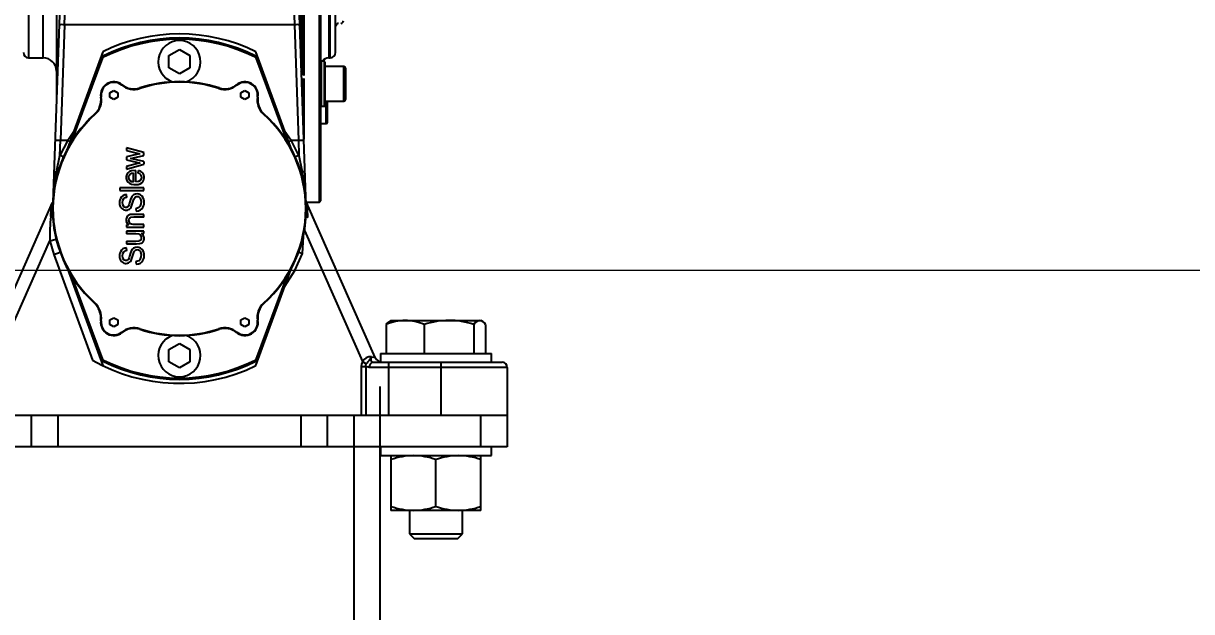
# Model space of a CAD drawing. Header units: feet. Extents: x -17 to 453, y -41 to 31.
# Drawn here: x 84.7581 to 85.1154, y 6.4389 to 6.6187 of the extents above; entities that cross this region are included whole.
import ezdxf
from ezdxf.enums import TextEntityAlignment as Align

# ---------------------------------------------------------------- set-up
doc = ezdxf.new("R2018")
doc.units = ezdxf.units.FT
doc.header["$MEASUREMENT"] = 0
doc.layers.add('ATI CENTER SUPPORT', color=7, linetype='Continuous')
doc.layers.add('G-ANNO-TEXT', color=1, linetype='Continuous')
doc.styles.add('NEI-A', font='arial.ttf')
doc.styles.get("Standard").update_dxf_attribs({"font": 'arial.ttf'})

# ---------------------------------------------------------------- blocks, each defined once
blk = doc.blocks.new('DETAIL_TITLE')
at = {"style": 'NEI-A', "flags": 8}
blk.add_attdef('#', text='', height=0.2, dxfattribs=at).set_placement((0.5922, -0.5109), align=Align.MIDDLE_CENTER)
at = {"lineweight": 30, "style": '', "flags": 104}
blk.add_attdef('DETAIL_TITLE', text='', height=0.2, dxfattribs=at).set_placement((0.909896588761212, -0.5251383791434918), align=Align.BOTTOM_LEFT)
at = {"style": 'NEI-A'}
for tag, p in [('SCALE:', (0.9386493124493107, -0.7379200523425924)), ('1"_=_', (1.547398728572484, -0.7379200523425924))]:
    blk.add_attdef(tag, text='', height=0.1, dxfattribs=at).set_placement(p, align=Align.BOTTOM_LEFT)

msp = doc.modelspace()

# ---------------------------------------------------------------- linework, layer by layer
at = {"color": 7, "linetype": 'Continuous', "lineweight": 25}
for p, q in [((84.76818534277237, 6.794645455176031), (84.76818534277237, 6.595008711938428)), ((84.84300154461422, 6.606512475206444), (84.84300154461422, 6.79457491898457)), ((84.8434059564676, 6.79457491898457), (84.8434059564672, 6.603453169425022)), ((84.8438103683202, 6.79457491898457), (84.84381036831992, 6.602695385156938)), ((84.84866331055613, 6.564060162779583), (84.84866331055613, 6.79457491898457)), ((84.84906772240912, 6.56446457463257), (84.84906772240912, 6.794499721788775)), ((84.83793317612502, 6.705447599617335), (84.84097860332584, 6.618237974938745)), ((84.77163098325299, 6.693678945463583), (84.76710101822029, 6.563957719424086)), ((84.77061269591377, 6.618237974938745), (84.77324764523784, 6.693693051172152)), ((84.84453385369399, 6.562709961276049), (84.84027947236751, 6.684539502502899)), ((84.85351624375352, 6.609758710168805), (84.85351624375352, 6.671111543823818)), ((84.84097860332584, 6.618237974938745), (84.77061269591377, 6.618237974938745)), ((84.85351624375352, 6.617652619382241), (84.85372385461645, 6.618130936190719)), ((84.80256035479583, 6.608795717528842), (84.80579564961977, 6.610663615866349)), ((84.80579564961977, 6.610663615866349), (84.8090309444437, 6.608795717528842)), ((84.75969270289808, 6.608141062756779), (84.76414122424247, 6.608141062756779)), ((84.7823696882258, 6.610005813299293), (84.77160505935919, 6.580430238559465)), ((84.78202119338027, 6.608234971347933), (84.77175178038135, 6.580700420121904)), ((84.78240010895371, 6.608093649251068), (84.78202119338027, 6.608234971347933)), ((84.78241655799025, 6.608675385794301), (84.78259779125867, 6.608313856474264)), ((84.80256035479583, 6.605059920853837), (84.80256035479583, 6.608795717528842)), ((84.8090309444437, 6.608795717528842), (84.8090309444437, 6.605059920853837)), ((84.82899350798094, 6.608313856474268), (84.82917474124937, 6.608675385794312)), ((84.82957010585933, 6.608234971347937), (84.8291911902859, 6.60809364925108)), ((84.83998623988042, 6.580430238559465), (84.8292216110138, 6.610005813299293)), ((84.83983951885818, 6.580700420121978), (84.82957010585933, 6.608234971347937)), ((84.84922948715047, 6.607059980702912), (84.84906772240912, 6.606898215961866)), ((84.85020007559747, 6.607059980703061), (84.84922948715047, 6.607059980703061)), ((84.84922948715047, 6.593309977701507), (84.84922948715047, 6.607059980702912)), ((84.85036285136844, 6.60689720493238), (84.85020007559747, 6.607059980703061)), ((84.85020007559747, 6.593309977701367), (84.85020007559747, 6.607059980703061)), ((84.85036184033882, 6.593586065193566), (84.85036184033882, 6.606840783290898)), ((84.85149419352705, 6.608141062756838), (84.85189859634153, 6.608141062756838)), ((84.80579564961977, 6.603192022516334), (84.80256035479583, 6.605059920853837)), ((84.8090309444437, 6.605059920853837), (84.80579564961977, 6.603192022516334)), ((84.84345308233914, 6.603385866704878), (84.84300154461425, 6.604030729406691)), ((84.84381036831992, 6.602695385156938), (84.84345308233914, 6.603385866704878)), ((84.85603978275466, 6.605442333291098), (84.85025981072441, 6.605442333291098)), ((84.85668684171944, 6.595574684078109), (84.85668684171944, 6.604795274326311)), ((84.78819905990996, 6.599771574759423), (84.78830114718554, 6.599897057904336)), ((84.82329015205399, 6.599897057904336), (84.82339223932958, 6.599771574759423)), ((84.8438103683202, 6.601779080739623), (84.8438103683202, 6.583306956112733)), ((84.78175608457006, 6.596118264241406), (84.7819157997991, 6.596143932843008)), ((84.784535729737, 6.597460441157976), (84.78574896529597, 6.598160903034538)), ((84.784535729737, 6.596059517404845), (84.784535729737, 6.597460441157976)), ((84.78574896529597, 6.595359055528286), (84.784535729737, 6.596059517404845)), ((84.78574896529597, 6.598160903034538), (84.7869622008549, 6.597460441157976)), ((84.7869622008549, 6.596059517404845), (84.78574896529597, 6.595359055528286)), ((84.7869622008549, 6.597460441157976), (84.7869622008549, 6.596059517404845)), ((84.79364602245865, 6.598911585226064), (84.79369664590516, 6.59875794571891)), ((84.81794527678096, 6.598911585226064), (84.81789465333445, 6.59875794571891)), ((84.82462909838462, 6.597460441157976), (84.82584233394364, 6.598160903034538)), ((84.82462909838462, 6.596059517404845), (84.82462909838462, 6.597460441157976)), ((84.82584233394364, 6.595359055528286), (84.82462909838462, 6.596059517404845)), ((84.82584233394364, 6.598160903034538), (84.82705556950256, 6.597460441157976)), ((84.82705556950256, 6.596059517404845), (84.82584233394364, 6.595359055528286)), ((84.82705556950256, 6.597460441157976), (84.82705556950256, 6.596059517404845)), ((84.82983521466956, 6.59611826424141), (84.82967549944051, 6.596143932843008)), ((84.84906772240912, 6.593471742442562), (84.84922948715047, 6.593309977701507)), ((84.84922948715047, 6.593309977701367), (84.85020007559747, 6.593309977701367)), ((84.85020007559747, 6.593309977701367), (84.85036285136844, 6.593472753472048)), ((84.85025981072441, 6.594927625113329), (84.85603978275466, 6.594927625113329)), ((84.85108978167406, 6.588483536612747), (84.85108978167406, 6.594927625113329)), ((84.77993709130762, 6.590996730135712), (84.78004483530059, 6.590876069191438)), ((84.83165420793199, 6.590996730135712), (84.83154646393898, 6.590876069191438)), ((84.77165888476566, 6.582957580397233), (84.77354251771473, 6.585753361642587)), ((84.83804878152483, 6.585753361642598), (84.83993241447395, 6.582957580397233)), ((84.84906772240912, 6.588079124759757), (84.85068536982104, 6.588079124759757)), ((84.76776647944054, 6.583014035477753), (84.76938314142545, 6.582957580397233)), ((84.77165888476566, 6.582957580397233), (84.76922137067272, 6.578325072149154)), ((84.76922137067272, 6.578325072149154), (84.76938314142545, 6.582957580397233)), ((84.76938314142545, 6.582957580397233), (84.77165888476566, 6.582957580397233)), ((84.77165888476566, 6.582957580397233), (84.7723669953626, 6.582523640528292)), ((84.83922430387568, 6.582523640527487), (84.83993241447395, 6.582957580397233)), ((84.84236992856684, 6.578325072149154), (84.83993241447395, 6.582957580397233)), ((84.83993241447395, 6.582957580397233), (84.84220815781416, 6.582957580397233)), ((84.84220815781416, 6.582957580397233), (84.843824819799, 6.583014035477753)), ((84.84220815781416, 6.582957580397233), (84.84236992856684, 6.578325072149154)), ((84.76820811648385, 6.573261508751076), (84.76922137067272, 6.578325072149154)), ((84.78961917550015, 6.58064104874684), (84.78961917550015, 6.579859459699129)), ((84.79489297918857, 6.579159878924091), (84.78961917550015, 6.58064104874684)), ((84.78961917550015, 6.579859459699129), (84.79368626139545, 6.578776615772216)), ((84.79267880101573, 6.578538959145288), (84.78961917550015, 6.577829336540942)), ((84.79173465607573, 6.577571596255399), (84.79489297918857, 6.578324733453412)), ((84.79368626139545, 6.578776615772216), (84.79267880101573, 6.578538959145288)), ((84.79489297918857, 6.578324733453412), (84.79489297918857, 6.579159878924091)), ((84.84236992856684, 6.578325072149154), (84.84338318275576, 6.573261508751076)), ((84.78961917550015, 6.577829336540942), (84.78961917550015, 6.577004232899567)), ((84.78961917550015, 6.577004232899567), (84.79270859651677, 6.576249422063342)), ((84.79379613230564, 6.576005070883545), (84.78961917550015, 6.574969088826728)), ((84.78961917550015, 6.574138964270701), (84.79489297918857, 6.575590008605535)), ((84.78961917550015, 6.574969088826728), (84.78961917550015, 6.574138964270701)), ((84.7908370666062, 6.577387496051443), (84.79173465607573, 6.577571596255399)), ((84.79489297918857, 6.576428501352646), (84.7908370666062, 6.577387496051443)), ((84.79489297918857, 6.576428501352646), (84.79489297918857, 6.575590008605535)), ((84.76742686640611, 6.573288790604957), (84.76820811648385, 6.573261508751076)), ((84.79174955382626, 6.570239387223234), (84.79174955382626, 6.572885409245576)), ((84.79248513025881, 6.570194198991354), (84.79248513025881, 6.573728922907344)), ((84.7931946356279, 6.572877041054479), (84.79330823097574, 6.573707165610505)), ((84.8441644328335, 6.573288790604957), (84.84338318275576, 6.573261508751076)), ((84.78761356583472, 6.568386669716135), (84.78761356583472, 6.56758332337159)), ((84.79489297918857, 6.568386669716135), (84.78761356583472, 6.568386669716135)), ((84.78761356583472, 6.56758332337159), (84.79489297918857, 6.56758332337159)), ((84.79489297918857, 6.56758332337159), (84.79489297918857, 6.568386669716135)), ((84.76692214474717, 6.563881132417274), (84.74589378208283, 6.516567316422451)), ((84.7897346330668, 6.565496296514002), (84.78966386875177, 6.566326421070029)), ((84.84459795608672, 6.564060162779583), (84.84866331055613, 6.564060162779583)), ((84.86569751715679, 6.516567316422451), (84.84466915449244, 6.563881132417293)), ((84.84866331055613, 6.564060162780302), (84.84906772240912, 6.56446457463257)), ((84.7664861452661, 6.559684427641367), (84.76658408020272, 6.561927253837085)), ((84.79078120004168, 6.56023103068081), (84.79012197458061, 6.559979984948141)), ((84.79247395694586, 6.562130610058009), (84.79255403235501, 6.561313874607727)), ((84.79489297918857, 6.559471198929933), (84.79489297918857, 6.560274545274474)), ((84.84506387885261, 6.559369403661275), (84.84500721903689, 6.5619272538371)), ((84.7903696496832, 6.557146515445408), (84.78961917550015, 6.557146515445408)), ((84.78961917550015, 6.557146515445408), (84.78961917550015, 6.556423503735326)), ((84.79489297918857, 6.556423503735326), (84.79489297918857, 6.55722685007987)), ((84.84506387885261, 6.559369403661275), (84.84456621375674, 6.559718176862127)), ((84.78961917550015, 6.556423503735326), (84.79489297918857, 6.556423503735326)), ((84.78961917550015, 6.555164927795545), (84.78961917550015, 6.554361581451)), ((84.79489297918857, 6.555164927795545), (84.78961917550015, 6.555164927795545)), ((84.7941182961609, 6.55444693700011), (84.79489297918857, 6.55444693700011)), ((84.79489297918857, 6.55444693700011), (84.79489297918857, 6.555164927795545)), ((84.84341695696186, 6.548342101835371), (84.84377675511237, 6.553564633049962)), ((84.74974808998319, 6.515282022114585), (84.76615382174595, 6.552194918580899)), ((84.76615382174595, 6.552194918580899), (84.76741334484467, 6.548068082504959)), ((84.78961917550015, 6.552125600792026), (84.78961917550015, 6.551322254447478)), ((84.7897346330668, 6.549235227589886), (84.78966386875177, 6.550065352145916)), ((84.76741334484467, 6.548068082504959), (84.7791686610064, 6.515770616792064)), ((84.79247395694586, 6.5458695411339), (84.79255403235501, 6.545052805683619)), ((84.77160505935915, 6.54364596845905), (84.7823696882258, 6.514070393719113)), ((84.77175178038144, 6.543375786896513), (84.78202119338027, 6.515841235670555)), ((84.8292216110138, 6.514070393719117), (84.83998623988047, 6.543645968459058)), ((84.82957010585933, 6.515841235670563), (84.83983951885827, 6.543375786896585)), ((84.77966169288662, 6.53332776739935), (84.779770584373, 6.533447393799809)), ((84.83165420793199, 6.533079476882779), (84.83154646393898, 6.533200137827054)), ((84.784535729737, 6.528016689613644), (84.78574896529597, 6.528717151490206)), ((84.784535729737, 6.526615765860512), (84.784535729737, 6.528016689613644)), ((84.78574896529597, 6.528717151490206), (84.7869622008549, 6.528016689613644)), ((84.7869622008549, 6.528016689613644), (84.7869622008549, 6.526615765860512)), ((84.82462909838462, 6.528016689613644), (84.82584233394364, 6.528717151490206)), ((84.82462909838462, 6.52661576586052), (84.82462909838462, 6.528016689613644)), ((84.82584233394364, 6.528717151490206), (84.82705556950256, 6.528016689613644)), ((84.82705556950256, 6.528016689613644), (84.82705556950256, 6.52661576586052)), ((84.78173245304025, 6.527787952215526), (84.7818931135305, 6.527769083236391)), ((84.78574896529597, 6.525915303983954), (84.784535729737, 6.526615765860512)), ((84.7869622008549, 6.526615765860512), (84.78574896529597, 6.52591530398395)), ((84.79364602245865, 6.525164621792428), (84.79369664590516, 6.525318261299578)), ((84.81794527678096, 6.525164621792428), (84.81789465333445, 6.525318261299578)), ((84.82584233394364, 6.525915303983954), (84.82462909838462, 6.526615765860512)), ((84.82705556950256, 6.526615765860512), (84.82584233394364, 6.525915303983954)), ((84.82983521466956, 6.527957942777082), (84.82967549944051, 6.52793227417548)), ((84.86906363414897, 6.526677642383381), (84.86906363414897, 6.517795446792009)), ((84.8705015460984, 6.527905743116795), (84.87013666954978, 6.52769508154323)), ((84.8705015460984, 6.527905743116795), (84.89800155210179, 6.527905743116795)), ((84.88066483657893, 6.526677642383381), (84.88066483657893, 6.517795446792009)), ((84.89585275153004, 6.526677642383381), (84.89585275153004, 6.517795446792009)), ((84.8983664286504, 6.52769508154323), (84.89800155210179, 6.527905743116795)), ((84.89943946405121, 6.526677642383381), (84.89943946405121, 6.517795446792009)), ((84.78830114718554, 6.524179149114156), (84.78819905990996, 6.524304632259069)), ((84.80256035479583, 6.519016286164722), (84.80579564961977, 6.520884184502229)), ((84.80579564961977, 6.520884184502229), (84.80903094444373, 6.519016286164722)), ((84.82329015205399, 6.524179149114156), (84.82339223932958, 6.524304632259069)), ((84.80256035479583, 6.515280489489716), (84.80256035479583, 6.519016286164722)), ((84.80903094444373, 6.519016286164722), (84.80903094444373, 6.515280489489713)), ((84.86726625127447, 6.517795446792009), (84.86726625127447, 6.51521462176586)), ((84.86726625127447, 6.517795446792009), (84.90123684692571, 6.517795446792009)), ((84.90123684692571, 6.515126328562265), (84.90123684692571, 6.517795446792009)), ((84.78202119338027, 6.515841235670555), (84.78240010895371, 6.515982557767412)), ((84.78259779125867, 6.51576235054422), (84.78241655799025, 6.515400821224183)), ((84.80579564961977, 6.513412591152214), (84.80256035479583, 6.515280489489713)), ((84.80903094444373, 6.515280489489713), (84.80579564961977, 6.513412591152214)), ((84.82917474124937, 6.515400821224191), (84.82899350798094, 6.515762350544228)), ((84.8291911902859, 6.515982557767428), (84.82957010585933, 6.515841235670563)), ((84.86142075823825, 6.513766082102407), (84.86142075823825, 6.498949854442618)), ((84.86142075823825, 6.513766082102407), (84.86282168199085, 6.513766082102407)), ((84.86184320925386, 6.515282022120369), (84.86296014449299, 6.51458780779654)), ((84.86282168199085, 6.513766082102407), (84.86282168199085, 6.498949854442618)), ((84.86387325391686, 6.513508681150302), (84.86282168199085, 6.513766082102407)), ((84.86506386328426, 6.515126328562269), (84.90447214174965, 6.515126328562269)), ((84.86982630075397, 6.498949854442618), (84.86982630075397, 6.515126328562269)), ((84.88586919651202, 6.498949854442618), (84.88586919651202, 6.515126328562269)), ((84.90608978916163, 6.513508681150302), (84.86387325391686, 6.513508681150302)), ((84.90608978916163, 6.513508681150302), (84.90608978916163, 6.489243969970831)), ((84.86707337258308, 6.507702000083997), (84.86707337258308, 6.285313664671108)), ((84.70550151007798, 6.498949854442618), (84.90608978916163, 6.498949854442618)), ((84.7605015220848, 6.498949854442618), (84.7605015220848, 6.489243969970831)), ((84.76858975914459, 6.498949854442618), (84.76858975914459, 6.489243969970831)), ((84.84300154009502, 6.489243969970831), (84.84300154009502, 6.498949854442618)), ((84.85108977715483, 6.489243969970831), (84.85108977715483, 6.498949854442618)), ((84.85917801421463, 6.498949854442618), (84.85917801421463, 6.287038043475242)), ((84.89800155210179, 6.489243969970831), (84.89800155210179, 6.498949854442618)), ((84.90608978916163, 6.489243969970831), (84.70550151007798, 6.489243969970831)), ((84.86726625127447, 6.489243969970831), (84.86726625127447, 6.48657485174109)), ((84.90123684692571, 6.48657485174109), (84.90123684692571, 6.489243969970831)), ((84.86726625127447, 6.48657485174109), (84.90123684692571, 6.48657485174109)), ((84.8705015460984, 6.48657485174109), (84.8705015460984, 6.469832201027254)), ((84.88425154910011, 6.471060301760664), (84.88425154910011, 6.485346751007679)), ((84.89800155210179, 6.469832201027254), (84.89800155210179, 6.48657485174109)), ((84.89800155210179, 6.469832201027254), (84.8705015460984, 6.469832201027254)), ((84.87616331204022, 6.469832201027254), (84.87616331204022, 6.462694331821963)), ((84.89233978615992, 6.462694331821963), (84.89233978615992, 6.469832201027254)), ((84.87616331204022, 6.462694331821963), (84.877679856489, 6.461177787373244)), ((84.87616331204022, 6.462694331821963), (84.89233978615992, 6.462694331821963)), ((84.8908232417112, 6.461177787373244), (84.877679856489, 6.461177787373244)), ((84.8908232417112, 6.461177787373244), (84.89233978615992, 6.462694331821963))]:
    msp.add_line(p, q, dxfattribs=at)
at = {"color": 8, "linetype": 'Continuous', "lineweight": 25}
for p, q in [((84.75969270289808, 6.790935204306481), (84.75969270289808, 6.608141062756779)), ((84.76414122424247, 6.608141062756779), (84.76414122424247, 6.790935204306481)), ((84.85149419352705, 6.671111543823818), (84.85149419352705, 6.608141062756838)), ((84.85189859634153, 6.608141062756838), (84.85189859634153, 6.671111543823818)), ((84.77293246054707, 6.582708804949847), (84.78240010895371, 6.608093649251068)), ((84.8291911902859, 6.60809364925108), (84.83865883869258, 6.582708804949782)), ((84.85603978275466, 6.594927625113329), (84.85603978275466, 6.605442333291098)), ((84.85068536982104, 6.588079124759757), (84.85068536982104, 6.594927625113329)), ((84.77032968215595, 6.577831527644919), (84.76922137067272, 6.578325072149154)), ((84.84236992856684, 6.578325072149154), (84.84126161708366, 6.577831527644919)), ((84.84403776801031, 6.555344264918384), (84.86184320925643, 6.515282022114596)), ((84.76615382174597, 6.552194918580907), (84.76811628847238, 6.552682204963492)), ((84.76741334484467, 6.548068082504959), (84.76931345901471, 6.548759667504568)), ((84.84227691734543, 6.548757132189123), (84.84341695696186, 6.548342101835371)), ((84.78240010895371, 6.515982557767412), (84.77293246054703, 6.541367402068718)), ((84.83865883869251, 6.54136740206864), (84.8291911902859, 6.515982557767428))]:
    msp.add_line(p, q, dxfattribs=at)
at = {"color": 7, "linetype": 'Continuous', "lineweight": 25, "flags": 128}
for points in [[(84.77061269591377, 6.618237974938745), (84.7699979186696, 6.600601976556467), (84.76938314142545, 6.582957580397233)], [(84.84097860332584, 6.618237974938745), (84.84159338057, 6.600601976556467), (84.84220815781416, 6.582957580397233)], [(84.8434059564672, 6.600849002082161), (84.84340595854285, 6.598613621970635), (84.84340595853834, 6.5952733107833), (84.8434059564672, 6.59496023610076)], [(84.79270859651677, 6.576249422063342), (84.79350243948566, 6.576070732096299), (84.79371180466426, 6.576023772895636), (84.7937695981771, 6.576010889741018), (84.79378677266442, 6.57600709727514), (84.79379613230564, 6.576005070883545)], [(84.79248513025881, 6.573728922907344), (84.79119491412483, 6.573606157808488), (84.79057834801755, 6.573369326277557), (84.79008751041506, 6.573011115186814), (84.78971504362192, 6.572490298493023), (84.78952543490408, 6.571874766670152), (84.78952448398476, 6.571229062519548), (84.78971799058715, 6.570617728842554), (84.79010143446901, 6.570101286803196), (84.7906242274855, 6.569719186044252), (84.79119237124578, 6.569497457201674), (84.79186261593932, 6.569382188882834), (84.79315759745965, 6.569441558070743), (84.79378652818635, 6.569645876977353), (84.79429893138614, 6.569973278746605)], [(84.79174955382626, 6.572885409245576), (84.79116834165633, 6.572783375299258), (84.79075140454059, 6.57258248072815)], [(84.79401959856364, 6.572381644142016), (84.79368264608448, 6.572662126715514), (84.7931946356279, 6.572877041054479)], [(84.79456522867684, 6.572979132985767), (84.79402751299362, 6.573425994389922), (84.79330823097574, 6.573707165610505)], [(84.79064712028686, 6.570656123139461), (84.7911294667473, 6.570363625906892), (84.79174955382626, 6.570239387223234)], [(84.79381475449381, 6.570636039480854), (84.79325189885654, 6.570327253229671), (84.79248513025881, 6.570194198991354)], [(84.76692214474717, 6.563881132417274), (84.76691676058523, 6.563850140556517), (84.7669006532861, 6.563757144891338), (84.76683632322663, 6.563385118169636), (84.76658408020272, 6.561927253837085)], [(84.78851674196076, 6.566005082532214), (84.78807250919965, 6.565642122835276), (84.78774950780834, 6.565149853402913)], [(84.78966386875177, 6.566326421070029), (84.78905774630007, 6.566234806873274), (84.78851674196076, 6.566005082532214)], [(84.79180169595315, 6.566251107350227), (84.79128489974589, 6.56577219045101), (84.7908412669756, 6.564841241038785), (84.79055090224955, 6.563788334541577), (84.79044292819154, 6.563416926876826), (84.79033580310005, 6.563112549375986), (84.79017902159387, 6.562792457518992), (84.79006682557026, 6.562647690477564), (84.78993932995974, 6.562540306583847), (84.78978684003579, 6.562462240170532), (84.78961651786469, 6.562416488233216), (84.78926748174725, 6.562422103592415), (84.78893410489378, 6.562541299898784), (84.78865827059084, 6.562758224389687)], [(84.7918892202375, 6.564920564967077), (84.79208385787516, 6.565273631935064), (84.79231939278415, 6.565509685619743)], [(84.79353914610894, 6.565502991066876), (84.79379462515188, 6.565269772678061), (84.79398980306256, 6.564938974987474)], [(84.79473096615153, 6.565364079094795), (84.79438908691478, 6.565858461314681), (84.79393207427927, 6.566224329138741)], [(84.84500721903689, 6.5619272538371), (84.84475497601294, 6.563385118169647), (84.84469064698686, 6.563757145350635), (84.8446745390421, 6.563850140728868), (84.84466915449244, 6.563881132417289)], [(84.7664861452661, 6.559684427641367), (84.76687546611652, 6.559990987197094), (84.76715684543831, 6.560321324337807)], [(84.79337154641547, 6.562401739449293), (84.79297266313012, 6.562227322004276), (84.79247395694586, 6.562130610058009)], [(84.79255403235501, 6.561313874607727), (84.79324601938127, 6.561412589873661), (84.79386317218304, 6.56167370682455)], [(84.76719648129396, 6.560107049210838), (84.76689567771008, 6.559880992688737), (84.7664861452661, 6.559684427641367)], [(84.79012197458061, 6.559979984948141), (84.78987098913855, 6.559757412623966), (84.78967131762703, 6.559442747080224)], [(84.79043668956062, 6.559046094822616), (84.79062584610313, 6.559248394687989), (84.79086872432605, 6.559377475189734)], [(84.79489297918857, 6.55722685007987), (84.79327327161838, 6.557226842396972), (84.79286490050707, 6.557226832793351), (84.79276108561983, 6.557226826551), (84.79273427084331, 6.557226823069691), (84.79272713662185, 6.557226821238997), (84.7927251378028, 6.557226820301139), (84.79163939514763, 6.557240810627979), (84.79110593252526, 6.557336132464922), (84.79083787040003, 6.55744855818196), (84.7906378091928, 6.557600071402434)], [(84.84439434444675, 6.560035524184561), (84.84467964007065, 6.559694135542852), (84.84506387885261, 6.559369403661272)], [(84.79347583066922, 6.554231037670008), (84.7937930844639, 6.55405247224861), (84.794036358533, 6.553782502627646)], [(84.78851674196076, 6.549744013608102), (84.78807250919965, 6.549381053911167), (84.78774950780834, 6.548888784478807)], [(84.78966386875177, 6.550065352145916), (84.78905774630007, 6.549973737949165), (84.78851674196076, 6.549744013608102)], [(84.79180169595315, 6.549990038426114), (84.79128489974589, 6.549511121526901), (84.7908412669756, 6.548580172114685), (84.79055090224955, 6.547527265617461), (84.79044292819154, 6.547155857952714), (84.79033580310005, 6.546851480451873), (84.79017902159387, 6.546531388594883), (84.79006682557026, 6.546386621553448), (84.78993932995974, 6.546279237659735), (84.78978684003579, 6.54620117124642), (84.78961651786469, 6.546155419309111), (84.78926748174725, 6.546161034668299), (84.78893410489378, 6.546280230974673), (84.78865827059084, 6.546497155465574)], [(84.7940419451894, 6.552497148476371), (84.79380255230774, 6.552293681840835), (84.7934870039821, 6.552175809938561)], [(84.79372164355296, 6.551372463594013), (84.7940844297629, 6.551469807063379), (84.79438459345164, 6.551620162050249)], [(84.79473096615153, 6.549103010170679), (84.79438908691478, 6.549597392390572), (84.79393207427927, 6.549963260214632)], [(84.7918892202375, 6.548659496042969), (84.79208385787516, 6.549012563010951), (84.79231939278415, 6.549248616695635)], [(84.79337154641547, 6.546140670525185), (84.79297266313012, 6.545966253080159), (84.79247395694586, 6.5458695411339)], [(84.79353914610894, 6.54924192214276), (84.79379462515188, 6.549008703753948), (84.79398980306256, 6.548677906063362)], [(84.83804475309064, 6.538311777343893), (84.84108899784776, 6.543135119648613), (84.84341695696186, 6.548342101835371)], [(84.79255403235501, 6.545052805683619), (84.79324601938121, 6.545151520949553), (84.79386317218304, 6.545412637900446)], [(84.86184320925643, 6.515282022114596), (84.86152650897262, 6.514555078051809), (84.86142075823825, 6.513766082102407)], [(84.86282168199085, 6.513766082102407), (84.86283271216588, 6.514195037602351), (84.86296014449898, 6.514587807791767)], [(84.86296014449299, 6.51458780779654), (84.86296764252883, 6.514602206406682), (84.86302468012838, 6.514702928433493), (84.86320007730282, 6.514949429392649), (84.86347550425666, 6.515251313049292), (84.86392022410392, 6.515747763348218), (84.86403806367149, 6.515924033329101), (84.86422826834212, 6.516249224573378), (84.86433614960042, 6.516444325173951), (84.86452329093288, 6.516805245938741)], [(84.86452197038436, 6.516804666883786), (84.86444217622264, 6.516486132342306), (84.86439390391114, 6.516283152491923), (84.86438065753985, 6.516223662762131), (84.86433928762003, 6.515662276969604), (84.86440914405895, 6.515439033510635), (84.86455223482508, 6.51526939307332), (84.86476440396186, 6.515165252853494), (84.86506386328426, 6.515126328562269)], [(84.86452329093288, 6.516805245938741), (84.86539452243912, 6.516628711224538), (84.86562192500446, 6.51658273469058), (84.86569751715679, 6.516567316422451)]]:
    msp.add_lwpolyline(points, dxfattribs=at)
at = {"color": 8, "linetype": 'Continuous', "lineweight": 25, "flags": 128}
for points in [[(84.76770436127097, 6.569520612887737), (84.76793142710844, 6.5713771894763), (84.76820811648385, 6.573261508751076)], [(84.84338318275576, 6.573261508751076), (84.84374161858597, 6.570763417674273), (84.84394663461164, 6.568913451917066)], [(84.84377675511237, 6.553564633049962), (84.84369645069256, 6.55359553874867), (84.84369062900814, 6.553597865053469)]]:
    msp.add_lwpolyline(points, dxfattribs=at)
at = {"color": 7, "linetype": 'Continuous', "lineweight": 25}
for centre, radius, start, end in [((84.76988537156979, 6.608946711475912), 0.009319687625508853, 85.52398808669527, 95.4758214801951), ((84.84170592766984, 6.608946711475948), 0.009319687625480022, 84.52417851980489, 94.47601191330473), ((84.85448117985192, 6.617846939227428), 0.0008088237059833639, 90, 159.4439547804883), ((84.85513390020398, 6.619464586639396), 0.0008088237059833639, 270, 0), ((84.80579564961977, 6.562038103509256), 0.05338236459483086, 63.97053263960417, 116.0294673603958), ((84.80579564961977, 6.562038103509244), 0.05216912903586369, 63.37556694583952, 116.6244330541953), ((84.80579564961977, 6.562038103509259), 0.05176471718286129, 63.37556694583952, 116.6244330541605), ((84.80579564961977, 6.606927819191336), 0.006470589647860811, 288.8748453671074, 251.1251494703449), ((84.75969270289808, 6.609758710168742), 0.001617647411966728, 180, 270), ((84.76414122424247, 6.604096944226871), 0.004044118529908199, 0, 90), ((84.78277902452709, 6.607952327154223), 0.0008088237059854996, 116.6244330541001, 159.5462649677727), ((84.78277902452709, 6.607952327154223), 0.0004044118529912672, 116.624433053641, 159.5462649674996), ((84.82881227471252, 6.607952327154235), 0.0004044118529818658, 20.45373503124896, 63.37556694618758), ((84.82881227471252, 6.607952327154231), 0.0008088237059842117, 20.45373503229828, 63.37556694610382), ((84.85149419352705, 6.605714591638888), 0.002426471117947218, 90, 146.326247210443), ((84.85189859634153, 6.609758710168805), 0.001617647411963854, 270, 0), ((84.85603978275466, 6.604795274326311), 0.0006470589647843923, 0, 90), ((84.78574896529597, 6.596759979281414), 0.004044118529913886, 50.86979461543523, 189.1302053846507), ((84.78574896529597, 6.596759979281414), 0.003882353788717342, 50.86979461543523, 189.1302053846226), ((84.79187420183099, 6.60428896797645), 0.005823530683091412, 230.8697946154667, 288.2367921882747), ((84.79187420183099, 6.60428896797643), 0.005661765941875695, 230.8697946153962, 288.236792188355), ((84.80579564961977, 6.562038103509244), 0.03882353788715275, 71.76320781166837, 108.2367921883316), ((84.80579564961977, 6.562038103509311), 0.03866177314589327, 71.76320781164499, 108.236792188355), ((84.81971709740859, 6.604288967976442), 0.005823530683078869, 251.7632078117253, 309.1302053845343), ((84.81971709740861, 6.60428896797643), 0.005661765941877524, 251.7632078116683, 309.1302053846019), ((84.82584233394364, 6.596759979281414), 0.004044118529913429, 350.8697946153906, 129.1302053845648), ((84.82584233394364, 6.596759979281414), 0.003882353788717342, 350.8697946153799, 129.1302053846038), ((84.84033888884596, 6.602823436981972), 0.003625178221072222, 322.3806997200209, 343.2566873981713), ((84.77616605155377, 6.59521986318541), 0.005661765941878836, 311.7632078116636, 9.130205384546716), ((84.77616605155377, 6.59521986318541), 0.005823530683070962, 311.7632078116616, 9.130205384573312), ((84.83542524768585, 6.595219863185399), 0.005823530683066083, 170.8697946153667, 228.2367921883384), ((84.83542524768585, 6.59521986318541), 0.00566176594187478, 170.8697946154216, 228.2367921883364), ((84.85603978275466, 6.595574684078109), 0.0006470589647843923, 270, 0), ((84.80579564961977, 6.562038103509244), 0.03882353788715535, 131.7632078116635, 227.6895637829107), ((84.80579564961977, 6.562038103509244), 0.03866177314596069, 131.7632078116635, 227.6895637829107), ((84.80579564961977, 6.562038103509244), 0.03866177314595686, 311.7632078116636, 48.23679218833652), ((84.80579564961977, 6.562038103509244), 0.03882353788715304, 311.7632078116636, 48.23679218833652), ((84.85068536982104, 6.588483536612747), 0.0004044118529931187, 270, 0), ((84.79146208642535, 6.571578006105224), 0.001230462518495755, 125.2800183379319, 228.5225643552429), ((84.79302681747576, 6.571613324101188), 0.001255360495447023, 308.8775422761495, 37.7365317502349), ((84.79283799117465, 6.571617430792626), 0.002199450443153364, 311.6232538199586, 38.25118528864115), ((84.78999177504221, 6.563905916268483), 0.002564203958836553, 150.9799077160461, 233.4463822939154), ((84.79020764364599, 6.563877994956103), 0.001911659746267622, 142.4621785407882, 215.8565786308687), ((84.78977009202741, 6.563989106753299), 0.001507606816334182, 91.34772284851637, 135.6629149118166), ((84.74431550869512, 6.579440541075424), 0.04974020241319609, 340.0780977133078, 343.0272826965916), ((84.79284384511982, 6.564404738884976), 0.002120177208411039, 59.11792791995114, 119.4417666790245), ((84.79292423646635, 6.564589324995895), 0.001101317192205179, 56.05891211572536, 123.3121643702053), ((84.79212937088204, 6.564048368603929), 0.002062616694587571, 307.0299817879351, 25.58087673889595), ((84.79215752093435, 6.564022009424882), 0.002902373388274868, 305.9921669707758, 27.54235583533236), ((84.78946632392396, 6.563405723603594), 0.001853618963243466, 237.2880838677796, 330.4700909177994), ((84.79348867803677, 6.498682922355499), 0.06160763001056347, 88.69387122373347, 92.5187958011016), ((84.81602991893665, 6.553733950333396), 0.04989983656998362, 173.1512705018918, 181.7674208230866), ((84.79123731947112, 6.558664696479481), 0.001748635042832053, 153.58002707011, 240.2511993489686), ((84.79142280065737, 6.558446249684634), 0.001154222372302267, 148.6881154685381, 227.1482151209044), ((84.79372769073527, 6.523063262825451), 0.03642657969899584, 88.16679183825516, 94.50153029445973), ((84.79059209222282, 6.526070604659422), 0.0283077009799628, 84.15306937681014, 91.96960546242704), ((84.79313930824416, 6.553135914476497), 0.001105791778723646, 324.7142332164984, 35.78382378993366), ((84.79331167428974, 6.552945018125643), 0.001704816455970405, 309.001877024134, 61.76149420803179), ((84.79089716886709, 6.602679137206906), 0.05056968767054771, 268.5518711687478, 272.9355839388368), ((84.7909048818996, 6.613896771821981), 0.06258772455999072, 268.8229204217981, 272.5794688378137), ((84.79284384511982, 6.548143669960872), 0.002120177208406107, 59.11792791985264, 119.441766679085), ((84.78999177504221, 6.547644847344371), 0.002564203958836553, 150.9799077160461, 233.4463822939154), ((84.79020764364599, 6.547616926031987), 0.001911659746260574, 142.4621785406142, 215.8565786308281), ((84.78946632392396, 6.547144654679482), 0.001853618963246299, 237.2880838678422, 330.4700909176451), ((84.789770092027, 6.547728037830089), 0.001507606815424603, 91.34772283457525, 135.6629149259495), ((84.74431550868132, 6.563179472155893), 0.04974020242772356, 340.0780977137556, 343.0272826961898), ((84.79292423646635, 6.548328256071795), 0.001101317192195689, 56.05891211485306, 123.3121643701432), ((84.79212937088204, 6.547787299679822), 0.002062616694594493, 307.0299817881743, 25.58087673874428), ((84.79215752093435, 6.547760940500769), 0.002902373388261775, 305.9921669706081, 27.54235583545493), ((84.7753060334311, 6.528542711381037), 0.006470589647859885, 353.3015094074732, 47.68956378291066), ((84.7753060334311, 6.528542711381037), 0.00663235438905963, 353.3015094074519, 47.68956378287663), ((84.83542524768585, 6.528856343833089), 0.005823530683066905, 131.7632078116635, 189.1302053846333), ((84.83542524768585, 6.528856343833086), 0.005661765941878836, 131.7632078116635, 189.1302053845467), ((84.78574896529597, 6.527316227737082), 0.004044118529910983, 173.3015094074548, 309.1302053845648), ((84.78574896529597, 6.527316227737082), 0.003882353788716689, 173.3015094075494, 309.1302053845332), ((84.79187420183099, 6.51978723904205), 0.005823530683078869, 71.76320781164499, 129.1302053845343), ((84.79187420183099, 6.519787239042058), 0.005661765941877886, 71.76320781164499, 129.1302053845648), ((84.80579564961977, 6.562038103509244), 0.03882353788715548, 251.7632078116683, 288.2367921883316), ((84.80579564961977, 6.562038103509268), 0.03866177314597787, 251.7632078117026, 288.2367921883316), ((84.81971709740861, 6.519787239042058), 0.005823530683072596, 50.86979461543632, 108.236792188355), ((84.81971709740861, 6.519787239042058), 0.005661765941877886, 50.86979461543523, 108.2367921883316), ((84.82584233394364, 6.527316227737082), 0.004044118529912798, 230.8697946153962, 9.130205384578465), ((84.82584233394364, 6.527316227737085), 0.003882353788720732, 230.8697946154657, 9.130205384454662), ((84.87516299393837, 6.512181803086648), 0.01572677801577438, 91.08850236973451, 112.8197147044596), ((84.87185897465938, 6.524789389905234), 0.00337334047948779, 120.6202744824111, 145.9609742717058), ((84.87458561485059, 6.512276919764028), 0.01563130668826217, 67.1131066872657, 88.97867623863486), ((84.88858729860591, 6.501781778284643), 0.02612603019579814, 90.72044701023849, 107.6523200385096), ((84.88795243261555, 6.501918700158896), 0.02598884874377693, 72.30266202447234, 89.32457092678929), ((84.89806243558067, 6.525374352158025), 0.002565398412500165, 99.33959847804665, 149.4675388393079), ((84.89718004010776, 6.525301718581712), 0.002645404102283489, 31.34020534829122, 79.85265733435047), ((84.80579564961977, 6.517148387827223), 0.006470589647858134, 108.874845369221, 71.12515463068894), ((84.80579564961847, 6.562038103506682), 0.05338236459204303, 240.0795266435481, 296.0294737566678), ((84.78277902452709, 6.516123879864261), 0.0008088237059829307, 200.4537350321169, 243.3755669458048), ((84.78277902452717, 6.516123879864276), 0.0004044118530126797, 200.453735032411, 243.3755669443496), ((84.80579564961977, 6.562038103509244), 0.05216912903586238, 243.3755669458395, 296.6244330541952), ((84.80579564961977, 6.562038103509279), 0.05176471718290112, 243.3755669458652, 296.6244330541604), ((84.82881227471252, 6.516123879864261), 0.0004044118529818658, 296.624433053283, 339.546264968751), ((84.82881227471252, 6.516123879864265), 0.0008088237059832182, 296.6244330542798, 339.5462649679534), ((84.86430676937178, 6.514066824459988), 0.002746968107156295, 85.47914166549191, 153.7443084148254), ((84.86531567393612, 6.51369401703913), 0.001454278138356139, 99.97111317737937, 187.3217911998577), ((84.86791485448681, 6.517552799680217), 0.002426471117947218, 203.9624889745805, 270), ((84.90447214174965, 6.513508681150302), 0.001617647411966728, 0, 90), ((84.87767020324617, 6.465073503505527), 0.02150335344978028, 90.78247108059696, 109.4736869198633), ((84.87703304467956, 6.464794454673657), 0.0217831056250264, 70.6473900824209, 89.09645191711448), ((84.89144839008655, 6.46491572822862), 0.02166151453576052, 90.851312713345, 109.4048452870943), ((84.89081167018752, 6.464954685645226), 0.02162245896487225, 70.57825017222828, 89.1655918273296), ((84.87767020324617, 6.49133354926282), 0.02150335344978299, 250.5263130801366, 269.217528919403), ((84.87703304467952, 6.491612598094772), 0.02178310562510979, 270.903548082907, 289.3526099175313), ((84.89144839008655, 6.491491324539723), 0.0216615145357577, 250.5951547129056, 269.148687286655), ((84.89081167018749, 6.491452367123195), 0.02162245896495291, 270.8344081727022, 289.4217498277143)]:
    msp.add_arc(centre, radius, start, end, dxfattribs=at)
at = {"color": 8, "linetype": 'Continuous', "lineweight": 25}
for centre, radius, start, end in [((84.766430268075, 6.568602337298071), 0.004986845054066413, 64.4416663656744, 69.11412693863306), ((84.84520413866382, 6.568501867042402), 0.005096083752654731, 110.9359790042116, 115.508228697507), ((84.76586447566419, 6.562942957669184), 0.001244783100143199, 305.3167595370072, 333.0013232521333), ((84.84574080576103, 6.562955044255602), 0.001262736166488843, 207.1993365511228, 234.4826033864062)]:
    msp.add_arc(centre, radius, start, end, dxfattribs=at)
at = {"layer": 'ATI CENTER SUPPORT', "color": 8, "linetype": 'Continuous', "lineweight": 15}
msp.add_line((84.50756666348006, 6.543218408251486), (85.21189118171932, 6.543218418347976), dxfattribs=at)

# ---------------------------------------------------------------- block references
at = {"layer": 'G-ANNO-TEXT'}
ref = msp.add_blockref('DETAIL_TITLE', (9.901282352099509, 15.51620765287918), dxfattribs=at)
lines = msp.add_mtext('{\\LSTEEL SUPPORT POST GROUNDING (BELOW GRADE)}', dxfattribs={"layer": '0', "insert": (10.81117894086072, 15.29106927373569), "char_height": 7.505547066848568, "attachment_point": 1})
ref.add_attrib('DETAIL_TITLE', '', (10.81117894086072, 15.29106927373569)).embed_mtext(lines)
ref = msp.add_blockref('DETAIL_TITLE', (0.1559634606227167, 15.44212446861274), dxfattribs=at)
lines = msp.add_mtext('{\\LMECHANICAL COMPRESSION SPLIT BOLT "TEE" CONNECTION}', dxfattribs={"layer": '0', "insert": (1.065860049383931, 15.21698608946925), "char_height": 8.503692984807463, "attachment_point": 1})
ref.add_attrib('DETAIL_TITLE', '', (1.065860049383931, 15.21698608946925)).embed_mtext(lines)

doc.saveas('drawing.dxf')
